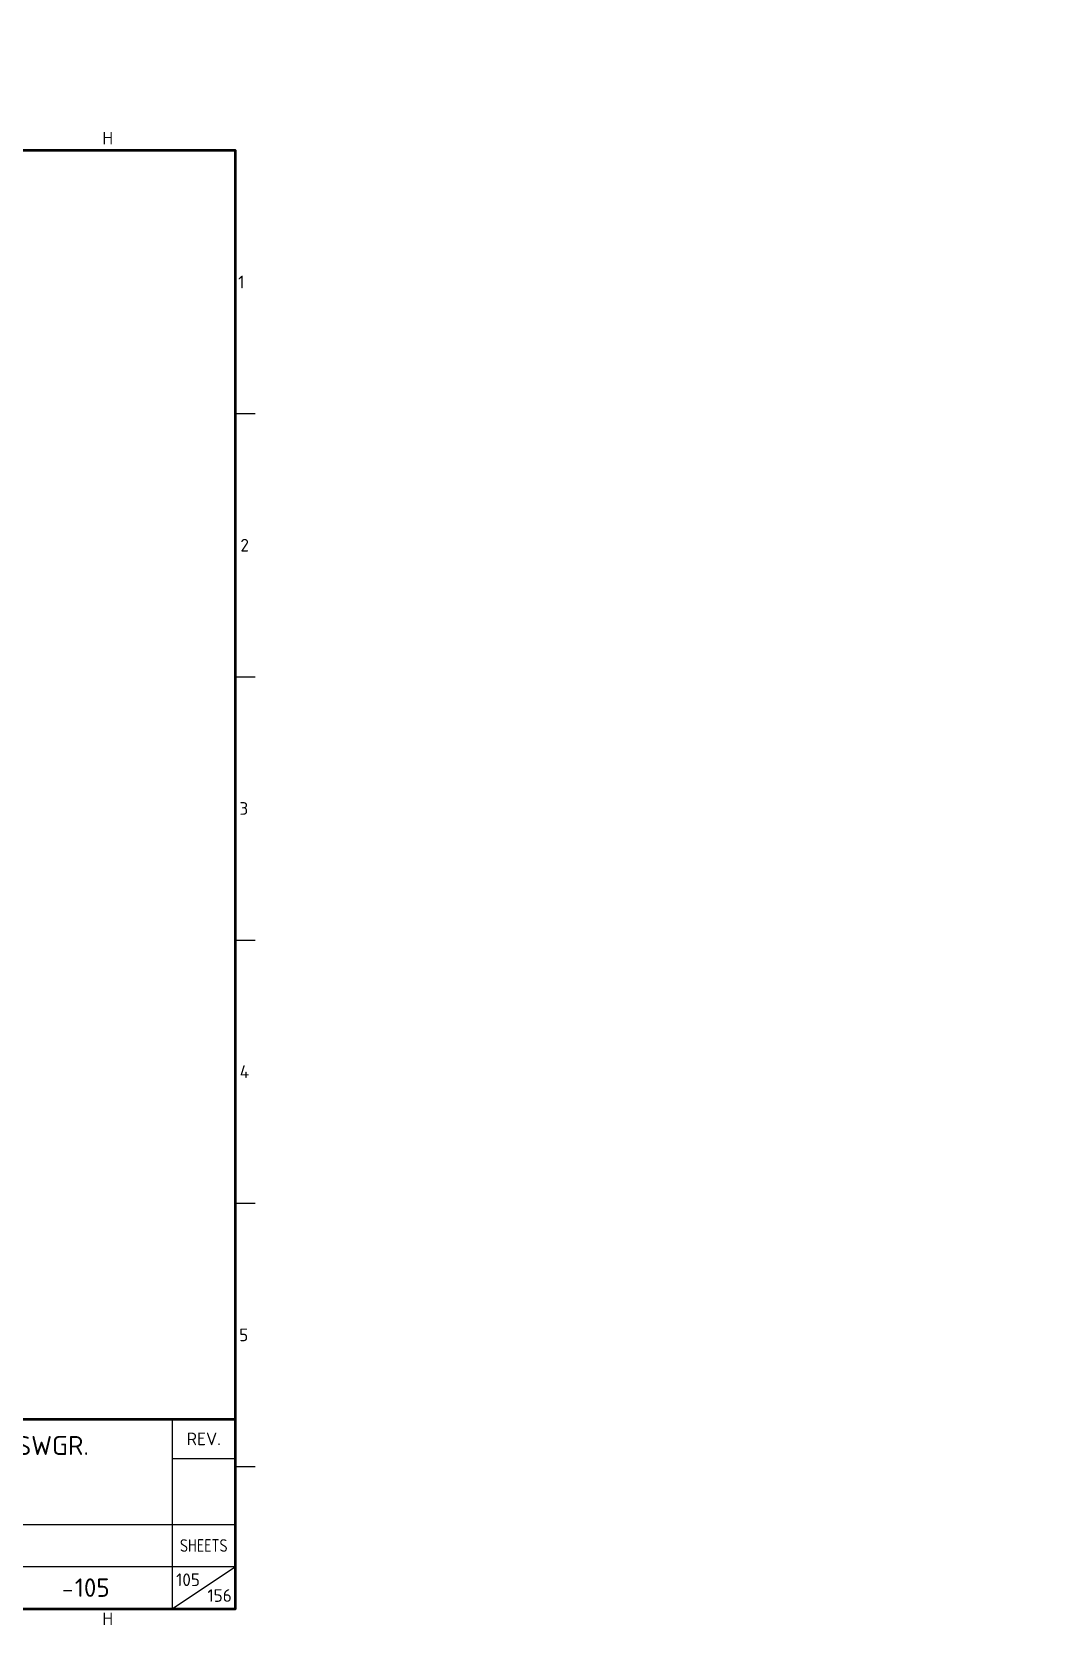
# Model space of a CAD drawing. Header units: millimetres. Extents: x 0 to 612, y 1 to 337.
# Drawn here: x 401.9 to 611.8, y 3.7 to 336.6 of the extents above; entities that cross this region are included whole.
import ezdxf
from ezdxf.enums import TextEntityAlignment as Align

# ---------------------------------------------------------------- set-up
doc = ezdxf.new("R2010")
doc.units = ezdxf.units.MM
for name, color, linetype in [('MISC', 7, 'Continuous'), ('Sheet Line', 3, 'Continuous'), ('Sheet Text', 2, 'Continuous'), ('SYMS', 7, 'Continuous')]:
    doc.layers.add(name, color=color, linetype=linetype)
doc.layers.add('Sheet Out Line', color=2, linetype='Continuous', lineweight=50)
doc.styles.add('WD_IEC', font='ISOCP2.shx', dxfattribs={"width": 1.1, "height": 2.4, "bigfont": 'whgtxt.shx'})
pattern_1 = [(45, (333.85557, 293.19532), (-0.1122532, 0.1122532), [])]

# ---------------------------------------------------------------- blocks, each defined once
blk = doc.blocks.new('LSSA3')
at = {"lineweight": -3}
h = blk.add_hatch(dxfattribs=at)
h.set_pattern_fill('ANSI31', color=256, scale=0.05, style=0)
h.set_pattern_definition(pattern_1)
h.paths.add_polyline_path([(555.99, 306.01), (556.14, 306.01)], flags=17)
edge = h.paths.add_edge_path(flags=17)
edge.add_line((555.83, 306.01), (555.99, 306.01))
edge.add_line((555.83, 306.01), (555.99, 306.01))
blk.add_line((371.37, 9.97), (372.92, 9.97))
at = {"layer": 'Sheet Line'}
for p, q in [((404, 233.5), (407.75, 233.5)), ((404, 183.5), (407.75, 183.5)), ((404, 133.5), (407.75, 133.5)), ((404, 83.5), (407.75, 83.5)), ((392, 42.5), (392, 6.5)), ((392, 35), (404, 35)), ((404, 33.5), (407.75, 33.5)), ((164, 22.5), (404, 22.5)), ((269, 14.5), (404, 14.5)), ((392, 6.5), (404, 14.5))]:
    blk.add_line(p, q, dxfattribs=at)
at = {"layer": 'Sheet Out Line'}
blk.add_line((16, 42.5), (404, 42.5), dxfattribs=at)
blk.add_lwpolyline([(16, 6.5), (404, 6.5), (404, 283.5), (16, 283.5)], close=True, dxfattribs=at)
at = {"style": 'WD_IEC', "width": 1.1}
for tag, height, p in [('DESC4', 2.4, (57.5, 39.5)), ('CUSTOMERS31', 3.8, (219, 38)), ('CUSTOMERS21', 3.8, (219, 35.25)), ('TITLE1', 3.6, (333, 37.5)), ('DESC3', 2.4, (57.5, 33.5)), ('CUSTOMERS32', 3.8, (219, 32.5)), ('TITLE2', 3.6, (333, 32.5)), ('CUSTOMERS22', 3.8, (219, 29.75)), ('RN', 3.5, (398, 28.75)), ('DESC2', 2.4, (57.5, 27.5)), ('CUSTOMERS33', 3.8, (219, 27)), ('TITLE3', 3.6, (333, 27.5)), ('DESC1', 2.4, (57.5, 21.5)), ('FILE', 2.4, (314, 18.5)), ('WORKNO', 3.5, (365.5, 18.5)), ('DESC0', 2.4, (57.5, 15.5)), ('SHN', 2.4, (395, 12)), ('TSH', 2.4, (401, 9))]:
    blk.add_attdef(tag, text='', height=height, dxfattribs=at).set_placement(p, align=Align.MIDDLE_CENTER)
at = {"style": 'WD_IEC'}
for tag, p in [('DATE4', (96.5, 39.5)), ('DRWN4', (111.5, 39.5)), ('DSGN4', (126.5, 39.5)), ('CHKD4', (141.5, 39.5)), ('APPD4', (156.5, 39.5)), ('DATE3', (96.5, 33.5)), ('DRWN3', (111.5, 33.5)), ('DSGN3', (126.5, 33.5)), ('CHKD3', (141.5, 33.5)), ('APPD3', (156.5, 33.5)), ('DATE2', (96.5, 27.5)), ('DRWN2', (111.5, 27.5)), ('DSGN2', (126.5, 27.5)), ('CHKD2', (141.5, 27.5)), ('APPD2', (156.5, 27.5)), ('DATE1', (96.5, 21.5)), ('DRWN1', (111.5, 21.5)), ('DSGN1', (126.5, 21.5)), ('CHKD1', (141.5, 21.5)), ('APPD1', (156.5, 21.5)), ('DATE0', (96.5, 15.5)), ('DRWN0', (111.5, 15.5)), ('DSGN0', (126.5, 15.5)), ('CHKD0', (141.5, 15.5)), ('APPD0', (156.5, 15.5))]:
    blk.add_attdef(tag, text='', height=2.4, dxfattribs=at).set_placement(p, align=Align.MIDDLE_CENTER)
at = {"style": 'WD_IEC', "width": 1.1}
for tag, p in [('DWG1ST', (345, 10.5)), ('DWGNO', (373.49, 10.5))]:
    blk.add_attdef(tag, text='', height=3.5, dxfattribs=at).set_placement(p, align=Align.MIDDLE_LEFT)
at = {"style": 'WD_IEC', "width": 1.1, "flags": 9}
blk.add_attdef('WD_TB', (0, 0), '', height=2.4, dxfattribs=at)
at = {"layer": 'Sheet Text', "style": 'WD_IEC', "width": 1.1}
for p in [(379.75, 284.62), (379.75, 3.38)]:
    blk.add_text('H', height=2.4, dxfattribs=at).set_placement(p, align=Align.CENTER)
for s, p in [('1', (405.73, 258.5)), ('2', (406.58, 208.5)), ('3', (406.45, 158.5)), ('4', (406.62, 108.5)), ('5', (406.45, 58.5))]:
    blk.add_text(s, height=2.4, dxfattribs=at).set_placement(p, align=Align.MIDDLE_RIGHT)
at = {"layer": 'Sheet Text', "style": 'WD_IEC'}
for s, width, p in [('REV.', 1.1, (398, 38.75)), ('SHEETS', 0.9, (398, 18.5))]:
    blk.add_text(s, height=2.4, dxfattribs=dict(at, width=width)).set_placement(p, align=Align.MIDDLE_CENTER)

msp = doc.modelspace()

# ---------------------------------------------------------------- hatches: boundary and pattern name
at = {"lineweight": -3}
h = msp.add_hatch(dxfattribs=at)
h.set_pattern_fill('ANSI31', color=256, scale=0.05, style=0)
h.set_pattern_definition(pattern_1)
h.paths.add_polyline_path([(555.99, 306.01), (556.14, 306.01)], flags=17)
edge = h.paths.add_edge_path(flags=17)
edge.add_line((555.83, 306.01), (555.99, 306.01))
edge.add_line((555.83, 306.01), (555.99, 306.01))

# ---------------------------------------------------------------- block references
at = {"layer": 'SYMS'}
ref = msp.add_blockref('LSSA3', (0, 0), dxfattribs=dict(at, xscale=1.1, yscale=1.1, zscale=1.1))
ref.add_attrib('DWGNO', '105', dxfattribs={"layer": 'MISC', "height": 3.85, "style": 'WD_IEC', "width": 1.1}).set_placement((410.84, 11.55), align=Align.MIDDLE_LEFT)
ref.add_attrib('TITLE1', 'THREE LINE DIAGRAM OF 6.6KV SWGR.', dxfattribs={"layer": 'MISC', "height": 3.96, "style": 'WD_IEC', "width": 1.1}).set_placement((366.3, 41.25), align=Align.MIDDLE_CENTER)
ref.add_attrib('SHN', '105', dxfattribs={"layer": 'MISC', "height": 2.64, "style": 'WD_IEC', "width": 1.1}).set_placement((434.5, 13.2), align=Align.MIDDLE_CENTER)
ref.add_attrib('TSH', '156', dxfattribs={"layer": 'MISC', "height": 2.64, "style": 'WD_IEC', "width": 1.1}).set_placement((441.1, 9.9), align=Align.MIDDLE_CENTER)

doc.saveas('drawing.dxf')
